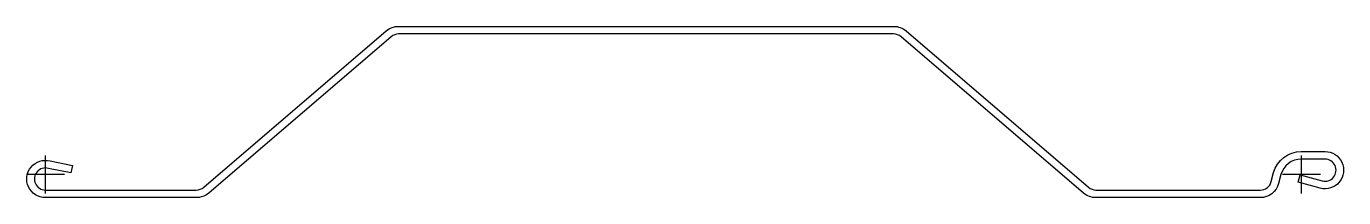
# Model space of a CAD drawing. Header units: millimetres. Extents: x -10 to 682, y -12 to 78.
import ezdxf

# ---------------------------------------------------------------- set-up
doc = ezdxf.new("R2010")
doc.units = ezdxf.units.MM
doc.header["$LTSCALE"] = 0.2

msp = doc.modelspace()

# ---------------------------------------------------------------- linework, layer by layer
at = {"flags": 128}
msp.add_lwpolyline([(552.06, -12.12, -0.178933), (545.56, -9.72), (449.64, 72.43, 0.178933), (445.73, 73.88), (185.63, 73.88, 0.178938), (181.72, 72.43), (85.81, -9.72, -0.178938), (79.3, -12.12), (0, -12.12, -1.140281), (2.54, 7.14), (14.33, 4.8), (13.29, 0.92), (1.61, 3.25, 1.151646), (0, -8.12), (79.3, -8.12, 0.178938), (83.21, -6.68), (179.12, 75.47, -0.178938), (185.63, 77.88), (445.73, 77.88, -0.178933), (452.24, 75.47), (548.16, -6.68, 0.178933), (552.06, -8.12), (638.36, -8.12, 0.339454), (644.16, -3.68), (645.41, 1.01, -0.339454), (659.9, 12.12), (672.4, 12.12, -1.140281), (669.86, -7.14), (669.86, -7.14), (669.86, -7.14), (658.27, -4.04), (659.31, -0.17), (670.9, -3.28, 1.140281), (672.4, 8.12), (659.9, 8.12, 0.339454), (649.27, -0.03), (648.02, -4.71, -0.339454), (638.36, -12.12)], format="xyb", close=True, dxfattribs=at)
at = {"layer": 'DEFPOINTS'}
for p, q in [((0, -10), (0, 10)), ((660, -10), (660, 10)), ((10, 0), (-10, 0)), ((670, 0), (650, 0))]:
    msp.add_line(p, q, dxfattribs=at)

doc.saveas('drawing.dxf')
